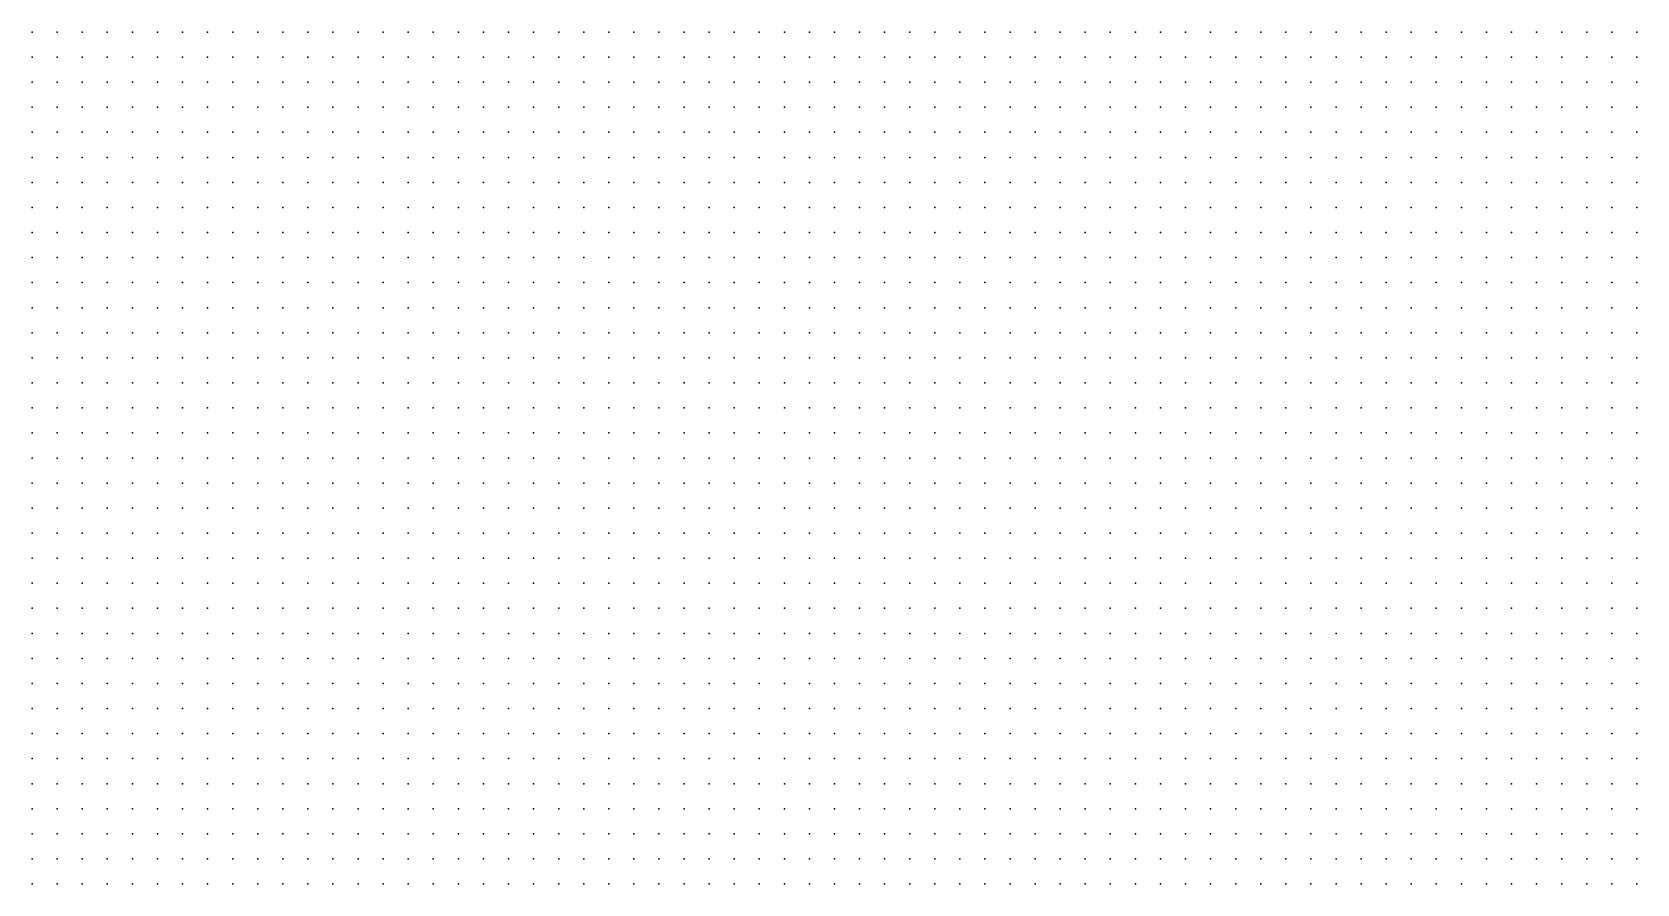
# Model space of a CAD drawing. Header units: metres. Extents: x 287878 to 288137, y 62805 to 63074.
# Drawn here: x 287878 to 287942, y 62805 to 62839 of the extents above; entities that cross this region are included whole.
import ezdxf

# ---------------------------------------------------------------- set-up
doc = ezdxf.new("R2010")
doc.units = ezdxf.units.M
doc.layers.add('SURVEY_INTERP', color=8, linetype='Continuous')

msp = doc.modelspace()

# ---------------------------------------------------------------- linework, layer by layer
at = {"layer": 'SURVEY_INTERP'}
for p in [(287878, 62839, 118.42), (287879, 62839, 118.411), (287880, 62839, 118.403), (287881, 62839, 118.394), (287882, 62839, 118.386), (287883, 62839, 118.377), (287884, 62839, 118.368), (287885, 62839, 118.359), (287886, 62839, 118.35), (287887, 62839, 118.34), (287888, 62839, 118.331), (287889, 62839, 118.321), (287890, 62839, 118.312), (287891, 62839, 118.302), (287892, 62839, 118.292), (287893, 62839, 118.282), (287894, 62839, 118.272), (287895, 62839, 118.261), (287896, 62839, 118.251), (287897, 62839, 118.24), (287898, 62839, 118.23), (287899, 62839, 118.219), (287900, 62839, 118.208), (287901, 62839, 118.197), (287902, 62839, 118.186), (287903, 62839, 118.174), (287904, 62839, 118.163), (287905, 62839, 118.151), (287906, 62839, 118.14), (287907, 62839, 118.128), (287908, 62839, 118.116), (287909, 62839, 118.104), (287910, 62839, 118.091), (287911, 62839, 118.079), (287912, 62839, 118.066), (287913, 62839, 118.054), (287914, 62839, 118.041), (287915, 62839, 118.028), (287916, 62839, 118.015), (287917, 62839, 118.002), (287918, 62839, 117.988), (287919, 62839, 117.975), (287920, 62839, 117.961), (287921, 62839, 117.948), (287922, 62839, 117.934), (287923, 62839, 117.92), (287924, 62839, 117.906), (287925, 62839, 117.891), (287926, 62839, 117.877), (287927, 62839, 117.862), (287928, 62839, 117.848), (287929, 62839, 117.833), (287930, 62839, 117.818), (287931, 62839, 117.803), (287932, 62839, 117.787), (287933, 62839, 117.772), (287934, 62839, 117.757), (287935, 62839, 117.741), (287936, 62839, 117.725), (287937, 62839, 117.709), (287938, 62839, 117.693), (287939, 62839, 117.677), (287940, 62839, 117.661), (287941, 62839, 117.644), (287942, 62839, 117.627), (287878, 62838, 118.406), (287879, 62838, 118.398), (287880, 62838, 118.389), (287881, 62838, 118.38), (287882, 62838, 118.372), (287883, 62838, 118.363), (287884, 62838, 118.354), (287885, 62838, 118.345), (287886, 62838, 118.336), (287887, 62838, 118.326), (287888, 62838, 118.317), (287889, 62838, 118.307), (287890, 62838, 118.298), (287891, 62838, 118.288), (287892, 62838, 118.278), (287893, 62838, 118.268), (287894, 62838, 118.257), (287895, 62838, 118.247), (287896, 62838, 118.237), (287897, 62838, 118.226), (287898, 62838, 118.215), (287899, 62838, 118.205), (287900, 62838, 118.194), (287901, 62838, 118.182), (287902, 62838, 118.171), (287903, 62838, 118.16), (287904, 62838, 118.148), (287905, 62838, 118.137), (287906, 62838, 118.125), (287907, 62838, 118.113), (287908, 62838, 118.101), (287909, 62838, 118.089), (287910, 62838, 118.077), (287911, 62838, 118.064), (287912, 62838, 118.052), (287913, 62838, 118.039), (287914, 62838, 118.026), (287915, 62838, 118.013), (287916, 62838, 118), (287917, 62838, 117.987), (287918, 62838, 117.974), (287919, 62838, 117.96), (287920, 62838, 117.947), (287921, 62838, 117.933), (287922, 62838, 117.919), (287923, 62838, 117.905), (287924, 62838, 117.891), (287925, 62838, 117.876), (287926, 62838, 117.862), (287927, 62838, 117.847), (287928, 62838, 117.833), (287929, 62838, 117.818), (287930, 62838, 117.803), (287931, 62838, 117.788), (287932, 62838, 117.772), (287933, 62838, 117.757), (287934, 62838, 117.741), (287935, 62838, 117.726), (287936, 62838, 117.71), (287937, 62838, 117.694), (287938, 62838, 117.678), (287939, 62838, 117.662), (287940, 62838, 117.645), (287941, 62838, 117.629), (287942, 62838, 117.612), (287878, 62837, 118.392), (287879, 62837, 118.384), (287880, 62837, 118.376), (287881, 62837, 118.367), (287882, 62837, 118.358), (287883, 62837, 118.349), (287884, 62837, 118.34), (287885, 62837, 118.331), (287886, 62837, 118.322), (287887, 62837, 118.312), (287888, 62837, 118.303), (287889, 62837, 118.293), (287890, 62837, 118.284), (287891, 62837, 118.274), (287892, 62837, 118.264), (287893, 62837, 118.254), (287894, 62837, 118.243), (287895, 62837, 118.233), (287896, 62837, 118.223), (287897, 62837, 118.212), (287898, 62837, 118.201), (287899, 62837, 118.19), (287900, 62837, 118.179), (287901, 62837, 118.168), (287902, 62837, 118.157), (287903, 62837, 118.146), (287904, 62837, 118.134), (287905, 62837, 118.122), (287906, 62837, 118.111), (287907, 62837, 118.099), (287908, 62837, 118.087), (287909, 62837, 118.075), (287910, 62837, 118.062), (287911, 62837, 118.05), (287912, 62837, 118.037), (287913, 62837, 118.025), (287914, 62837, 118.012), (287915, 62837, 117.999), (287916, 62837, 117.986), (287917, 62837, 117.972), (287918, 62837, 117.959), (287919, 62837, 117.945), (287920, 62837, 117.932), (287921, 62837, 117.918), (287922, 62837, 117.904), (287923, 62837, 117.89), (287924, 62837, 117.876), (287925, 62837, 117.862), (287926, 62837, 117.847), (287927, 62837, 117.832), (287928, 62837, 117.818), (287929, 62837, 117.803), (287930, 62837, 117.788), (287931, 62837, 117.773), (287932, 62837, 117.757), (287933, 62837, 117.742), (287934, 62837, 117.726), (287935, 62837, 117.711), (287936, 62837, 117.695), (287937, 62837, 117.679), (287938, 62837, 117.663), (287939, 62837, 117.646), (287940, 62837, 117.63), (287941, 62837, 117.613), (287942, 62837, 117.597), (287878, 62836, 118.379), (287879, 62836, 118.371), (287880, 62836, 118.362), (287881, 62836, 118.353), (287882, 62836, 118.345), (287883, 62836, 118.336), (287884, 62836, 118.327), (287885, 62836, 118.317), (287886, 62836, 118.308), (287887, 62836, 118.299), (287888, 62836, 118.289), (287889, 62836, 118.28), (287890, 62836, 118.27), (287891, 62836, 118.26), (287892, 62836, 118.25), (287893, 62836, 118.24), (287894, 62836, 118.23), (287895, 62836, 118.219), (287896, 62836, 118.209), (287897, 62836, 118.198), (287898, 62836, 118.187), (287899, 62836, 118.176), (287900, 62836, 118.165), (287901, 62836, 118.154), (287902, 62836, 118.143), (287903, 62836, 118.131), (287904, 62836, 118.12), (287905, 62836, 118.108), (287906, 62836, 118.096), (287907, 62836, 118.085), (287908, 62836, 118.072), (287909, 62836, 118.06), (287910, 62836, 118.048), (287911, 62836, 118.035), (287912, 62836, 118.023), (287913, 62836, 118.01), (287914, 62836, 117.997), (287915, 62836, 117.984), (287916, 62836, 117.971), (287917, 62836, 117.958), (287918, 62836, 117.945), (287919, 62836, 117.931), (287920, 62836, 117.917), (287921, 62836, 117.904), (287922, 62836, 117.89), (287923, 62836, 117.875), (287924, 62836, 117.861), (287925, 62836, 117.847), (287926, 62836, 117.832), (287927, 62836, 117.818), (287928, 62836, 117.803), (287929, 62836, 117.788), (287930, 62836, 117.773), (287931, 62836, 117.758), (287932, 62836, 117.743), (287933, 62836, 117.727), (287934, 62836, 117.712), (287935, 62836, 117.696), (287936, 62836, 117.68), (287937, 62836, 117.664), (287938, 62836, 117.648), (287939, 62836, 117.631), (287940, 62836, 117.615), (287941, 62836, 117.598), (287942, 62836, 117.582), (287878, 62835, 118.366), (287879, 62835, 118.357), (287880, 62835, 118.349), (287881, 62835, 118.34), (287882, 62835, 118.331), (287883, 62835, 118.322), (287884, 62835, 118.313), (287885, 62835, 118.304), (287886, 62835, 118.295), (287887, 62835, 118.285), (287888, 62835, 118.276), (287889, 62835, 118.266), (287890, 62835, 118.256), (287891, 62835, 118.246), (287892, 62835, 118.236), (287893, 62835, 118.226), (287894, 62835, 118.216), (287895, 62835, 118.205), (287896, 62835, 118.195), (287897, 62835, 118.184), (287898, 62835, 118.173), (287899, 62835, 118.162), (287900, 62835, 118.151), (287901, 62835, 118.14), (287902, 62835, 118.129), (287903, 62835, 118.117), (287904, 62835, 118.106), (287905, 62835, 118.094), (287906, 62835, 118.082), (287907, 62835, 118.07), (287908, 62835, 118.058), (287909, 62835, 118.046), (287910, 62835, 118.034), (287911, 62835, 118.021), (287912, 62835, 118.009), (287913, 62835, 117.996), (287914, 62835, 117.983), (287915, 62835, 117.97), (287916, 62835, 117.957), (287917, 62835, 117.944), (287918, 62835, 117.93), (287919, 62835, 117.917), (287920, 62835, 117.903), (287921, 62835, 117.889), (287922, 62835, 117.875), (287923, 62835, 117.861), (287924, 62835, 117.847), (287925, 62835, 117.832), (287926, 62835, 117.818), (287927, 62835, 117.803), (287928, 62835, 117.789), (287929, 62835, 117.774), (287930, 62835, 117.759), (287931, 62835, 117.743), (287932, 62835, 117.728), (287933, 62835, 117.713), (287934, 62835, 117.697), (287935, 62835, 117.681), (287936, 62835, 117.665), (287937, 62835, 117.649), (287938, 62835, 117.633), (287939, 62835, 117.617), (287940, 62835, 117.6), (287941, 62835, 117.584), (287942, 62835, 117.567), (287878, 62834, 118.353), (287879, 62834, 118.344), (287880, 62834, 118.336), (287881, 62834, 118.327), (287882, 62834, 118.318), (287883, 62834, 118.309), (287884, 62834, 118.3), (287885, 62834, 118.291), (287886, 62834, 118.281), (287887, 62834, 118.272), (287888, 62834, 118.262), (287889, 62834, 118.253), (287890, 62834, 118.243), (287891, 62834, 118.233), (287892, 62834, 118.223), (287893, 62834, 118.212), (287894, 62834, 118.202), (287895, 62834, 118.192), (287896, 62834, 118.181), (287897, 62834, 118.17), (287898, 62834, 118.16), (287899, 62834, 118.149), (287900, 62834, 118.138), (287901, 62834, 118.126), (287902, 62834, 118.115), (287903, 62834, 118.104), (287904, 62834, 118.092), (287905, 62834, 118.08), (287906, 62834, 118.069), (287907, 62834, 118.057), (287908, 62834, 118.044), (287909, 62834, 118.032), (287910, 62834, 118.02), (287911, 62834, 118.007), (287912, 62834, 117.995), (287913, 62834, 117.982), (287914, 62834, 117.969), (287915, 62834, 117.956), (287916, 62834, 117.943), (287917, 62834, 117.93), (287918, 62834, 117.916), (287919, 62834, 117.903), (287920, 62834, 117.889), (287921, 62834, 117.875), (287922, 62834, 117.861), (287923, 62834, 117.847), (287924, 62834, 117.833), (287925, 62834, 117.818), (287926, 62834, 117.804), (287927, 62834, 117.789), (287928, 62834, 117.774), (287929, 62834, 117.759), (287930, 62834, 117.744), (287931, 62834, 117.729), (287932, 62834, 117.714), (287933, 62834, 117.698), (287934, 62834, 117.683), (287935, 62834, 117.667), (287936, 62834, 117.651), (287937, 62834, 117.635), (287938, 62834, 117.619), (287939, 62834, 117.602), (287940, 62834, 117.586), (287941, 62834, 117.569), (287942, 62834, 117.552), (287878, 62833, 118.34), (287879, 62833, 118.331), (287880, 62833, 118.323), (287881, 62833, 118.314), (287882, 62833, 118.305), (287883, 62833, 118.296), (287884, 62833, 118.287), (287885, 62833, 118.277), (287886, 62833, 118.268), (287887, 62833, 118.259), (287888, 62833, 118.249), (287889, 62833, 118.239), (287890, 62833, 118.229), (287891, 62833, 118.219), (287892, 62833, 118.209), (287893, 62833, 118.199), (287894, 62833, 118.189), (287895, 62833, 118.178), (287896, 62833, 118.168), (287897, 62833, 118.157), (287898, 62833, 118.146), (287899, 62833, 118.135), (287900, 62833, 118.124), (287901, 62833, 118.113), (287902, 62833, 118.101), (287903, 62833, 118.09), (287904, 62833, 118.078), (287905, 62833, 118.067), (287906, 62833, 118.055), (287907, 62833, 118.043), (287908, 62833, 118.031), (287909, 62833, 118.018), (287910, 62833, 118.006), (287911, 62833, 117.994), (287912, 62833, 117.981), (287913, 62833, 117.968), (287914, 62833, 117.955), (287915, 62833, 117.942), (287916, 62833, 117.929), (287917, 62833, 117.916), (287918, 62833, 117.902), (287919, 62833, 117.889), (287920, 62833, 117.875), (287921, 62833, 117.861), (287922, 62833, 117.847), (287923, 62833, 117.833), (287924, 62833, 117.819), (287925, 62833, 117.804), (287926, 62833, 117.79), (287927, 62833, 117.775), (287928, 62833, 117.76), (287929, 62833, 117.745), (287930, 62833, 117.73), (287931, 62833, 117.715), (287932, 62833, 117.699), (287933, 62833, 117.684), (287934, 62833, 117.668), (287935, 62833, 117.653), (287936, 62833, 117.637), (287937, 62833, 117.621), (287938, 62833, 117.604), (287939, 62833, 117.588), (287940, 62833, 117.571), (287941, 62833, 117.555), (287942, 62833, 117.538), (287878, 62832, 118.327), (287879, 62832, 118.318), (287880, 62832, 118.31), (287881, 62832, 118.301), (287882, 62832, 118.292), (287883, 62832, 118.283), (287884, 62832, 118.274), (287885, 62832, 118.264), (287886, 62832, 118.255), (287887, 62832, 118.245), (287888, 62832, 118.236), (287889, 62832, 118.226), (287890, 62832, 118.216), (287891, 62832, 118.206), (287892, 62832, 118.196), (287893, 62832, 118.186), (287894, 62832, 118.175), (287895, 62832, 118.165), (287896, 62832, 118.154), (287897, 62832, 118.144), (287898, 62832, 118.133), (287899, 62832, 118.122), (287900, 62832, 118.111), (287901, 62832, 118.099), (287902, 62832, 118.088), (287903, 62832, 118.077), (287904, 62832, 118.065), (287905, 62832, 118.053), (287906, 62832, 118.041), (287907, 62832, 118.029), (287908, 62832, 118.017), (287909, 62832, 118.005), (287910, 62832, 117.992), (287911, 62832, 117.98), (287912, 62832, 117.967), (287913, 62832, 117.954), (287914, 62832, 117.942), (287915, 62832, 117.928), (287916, 62832, 117.915), (287917, 62832, 117.902), (287918, 62832, 117.888), (287919, 62832, 117.875), (287920, 62832, 117.861), (287921, 62832, 117.847), (287922, 62832, 117.833), (287923, 62832, 117.819), (287924, 62832, 117.805), (287925, 62832, 117.79), (287926, 62832, 117.776), (287927, 62832, 117.761), (287928, 62832, 117.746), (287929, 62832, 117.731), (287930, 62832, 117.716), (287931, 62832, 117.701), (287932, 62832, 117.686), (287933, 62832, 117.67), (287934, 62832, 117.654), (287935, 62832, 117.639), (287936, 62832, 117.623), (287937, 62832, 117.606), (287938, 62832, 117.59), (287939, 62832, 117.574), (287940, 62832, 117.557), (287941, 62832, 117.541), (287942, 62832, 117.524), (287878, 62831, 118.314), (287879, 62831, 118.306), (287880, 62831, 118.297), (287881, 62831, 118.288), (287882, 62831, 118.279), (287883, 62831, 118.27), (287884, 62831, 118.261), (287885, 62831, 118.251), (287886, 62831, 118.242), (287887, 62831, 118.232), (287888, 62831, 118.223), (287889, 62831, 118.213), (287890, 62831, 118.203), (287891, 62831, 118.193), (287892, 62831, 118.183), (287893, 62831, 118.173), (287894, 62831, 118.162), (287895, 62831, 118.152), (287896, 62831, 118.141), (287897, 62831, 118.13), (287898, 62831, 118.119), (287899, 62831, 118.108), (287900, 62831, 118.097), (287901, 62831, 118.086), (287902, 62831, 118.075), (287903, 62831, 118.063), (287904, 62831, 118.052), (287905, 62831, 118.04), (287906, 62831, 118.028), (287907, 62831, 118.016), (287908, 62831, 118.004), (287909, 62831, 117.991), (287910, 62831, 117.979), (287911, 62831, 117.966), (287912, 62831, 117.954), (287913, 62831, 117.941), (287914, 62831, 117.928), (287915, 62831, 117.915), (287916, 62831, 117.902), (287917, 62831, 117.888), (287918, 62831, 117.875), (287919, 62831, 117.861), (287920, 62831, 117.847), (287921, 62831, 117.834), (287922, 62831, 117.82), (287923, 62831, 117.805), (287924, 62831, 117.791), (287925, 62831, 117.777), (287926, 62831, 117.762), (287927, 62831, 117.747), (287928, 62831, 117.733), (287929, 62831, 117.718), (287930, 62831, 117.702), (287931, 62831, 117.687), (287932, 62831, 117.672), (287933, 62831, 117.656), (287934, 62831, 117.641), (287935, 62831, 117.625), (287936, 62831, 117.609), (287937, 62831, 117.593), (287938, 62831, 117.576), (287939, 62831, 117.56), (287940, 62831, 117.543), (287941, 62831, 117.527), (287942, 62831, 117.51), (287878, 62830, 118.302), (287879, 62830, 118.293), (287880, 62830, 118.284), (287881, 62830, 118.275), (287882, 62830, 118.266), (287883, 62830, 118.257), (287884, 62830, 118.248), (287885, 62830, 118.239), (287886, 62830, 118.229), (287887, 62830, 118.22), (287888, 62830, 118.21), (287889, 62830, 118.2), (287890, 62830, 118.19), (287891, 62830, 118.18), (287892, 62830, 118.17), (287893, 62830, 118.16), (287894, 62830, 118.149), (287895, 62830, 118.139), (287896, 62830, 118.128), (287897, 62830, 118.117), (287898, 62830, 118.106), (287899, 62830, 118.095), (287900, 62830, 118.084), (287901, 62830, 118.073), (287902, 62830, 118.062), (287903, 62830, 118.05), (287904, 62830, 118.038), (287905, 62830, 118.027), (287906, 62830, 118.015), (287907, 62830, 118.003), (287908, 62830, 117.99), (287909, 62830, 117.978), (287910, 62830, 117.966), (287911, 62830, 117.953), (287912, 62830, 117.94), (287913, 62830, 117.928), (287914, 62830, 117.915), (287915, 62830, 117.902), (287916, 62830, 117.888), (287917, 62830, 117.875), (287918, 62830, 117.861), (287919, 62830, 117.848), (287920, 62830, 117.834), (287921, 62830, 117.82), (287922, 62830, 117.806), (287923, 62830, 117.792), (287924, 62830, 117.778), (287925, 62830, 117.763), (287926, 62830, 117.749), (287927, 62830, 117.734), (287928, 62830, 117.719), (287929, 62830, 117.704), (287930, 62830, 117.689), (287931, 62830, 117.674), (287932, 62830, 117.658), (287933, 62830, 117.643), (287934, 62830, 117.627), (287935, 62830, 117.611), (287936, 62830, 117.595), (287937, 62830, 117.579), (287938, 62830, 117.563), (287939, 62830, 117.546), (287940, 62830, 117.53), (287941, 62830, 117.513), (287942, 62830, 117.496), (287878, 62829, 118.289), (287879, 62829, 118.281), (287880, 62829, 118.272), (287881, 62829, 118.263), (287882, 62829, 118.254), (287883, 62829, 118.245), (287884, 62829, 118.235), (287885, 62829, 118.226), (287886, 62829, 118.217), (287887, 62829, 118.207), (287888, 62829, 118.197), (287889, 62829, 118.187), (287890, 62829, 118.177), (287891, 62829, 118.167), (287892, 62829, 118.157), (287893, 62829, 118.147), (287894, 62829, 118.136), (287895, 62829, 118.126), (287896, 62829, 118.115), (287897, 62829, 118.104), (287898, 62829, 118.093), (287899, 62829, 118.082), (287900, 62829, 118.071), (287901, 62829, 118.06), (287902, 62829, 118.049), (287903, 62829, 118.037), (287904, 62829, 118.025), (287905, 62829, 118.014), (287906, 62829, 118.002), (287907, 62829, 117.99), (287908, 62829, 117.977), (287909, 62829, 117.965), (287910, 62829, 117.953), (287911, 62829, 117.94), (287912, 62829, 117.927), (287913, 62829, 117.914), (287914, 62829, 117.901), (287915, 62829, 117.888), (287916, 62829, 117.875), (287917, 62829, 117.862), (287918, 62829, 117.848), (287919, 62829, 117.835), (287920, 62829, 117.821), (287921, 62829, 117.807), (287922, 62829, 117.793), (287923, 62829, 117.779), (287924, 62829, 117.764), (287925, 62829, 117.75), (287926, 62829, 117.735), (287927, 62829, 117.721), (287928, 62829, 117.706), (287929, 62829, 117.691), (287930, 62829, 117.676), (287931, 62829, 117.66), (287932, 62829, 117.645), (287933, 62829, 117.629), (287934, 62829, 117.613), (287935, 62829, 117.598), (287936, 62829, 117.582), (287937, 62829, 117.565), (287938, 62829, 117.549), (287939, 62829, 117.533), (287940, 62829, 117.516), (287941, 62829, 117.499), (287942, 62829, 117.483), (287878, 62828, 118.277), (287879, 62828, 118.268), (287880, 62828, 118.259), (287881, 62828, 118.25), (287882, 62828, 118.241), (287883, 62828, 118.232), (287884, 62828, 118.223), (287885, 62828, 118.214), (287886, 62828, 118.204), (287887, 62828, 118.194), (287888, 62828, 118.185), (287889, 62828, 118.175), (287890, 62828, 118.165), (287891, 62828, 118.155), (287892, 62828, 118.145), (287893, 62828, 118.134), (287894, 62828, 118.124), (287895, 62828, 118.113), (287896, 62828, 118.102), (287897, 62828, 118.092), (287898, 62828, 118.081), (287899, 62828, 118.07), (287900, 62828, 118.058), (287901, 62828, 118.047), (287902, 62828, 118.036), (287903, 62828, 118.024), (287904, 62828, 118.012), (287905, 62828, 118.001), (287906, 62828, 117.989), (287907, 62828, 117.977), (287908, 62828, 117.964), (287909, 62828, 117.952), (287910, 62828, 117.94), (287911, 62828, 117.927), (287912, 62828, 117.914), (287913, 62828, 117.901), (287914, 62828, 117.888), (287915, 62828, 117.875), (287916, 62828, 117.862), (287917, 62828, 117.849), (287918, 62828, 117.835), (287919, 62828, 117.822), (287920, 62828, 117.808), (287921, 62828, 117.794), (287922, 62828, 117.78), (287923, 62828, 117.766), (287924, 62828, 117.751), (287925, 62828, 117.737), (287926, 62828, 117.722), (287927, 62828, 117.707), (287928, 62828, 117.693), (287929, 62828, 117.678), (287930, 62828, 117.662), (287931, 62828, 117.647), (287932, 62828, 117.632), (287933, 62828, 117.616), (287934, 62828, 117.6), (287935, 62828, 117.584), (287936, 62828, 117.568), (287937, 62828, 117.552), (287938, 62828, 117.536), (287939, 62828, 117.519), (287940, 62828, 117.503), (287941, 62828, 117.486), (287942, 62828, 117.469), (287878, 62827, 118.265), (287879, 62827, 118.256), (287880, 62827, 118.247), (287881, 62827, 118.238), (287882, 62827, 118.229), (287883, 62827, 118.22), (287884, 62827, 118.211), (287885, 62827, 118.201), (287886, 62827, 118.192), (287887, 62827, 118.182), (287888, 62827, 118.172), (287889, 62827, 118.162), (287890, 62827, 118.152), (287891, 62827, 118.142), (287892, 62827, 118.132), (287893, 62827, 118.122), (287894, 62827, 118.111), (287895, 62827, 118.101), (287896, 62827, 118.09), (287897, 62827, 118.079), (287898, 62827, 118.068), (287899, 62827, 118.057), (287900, 62827, 118.046), (287901, 62827, 118.034), (287902, 62827, 118.023), (287903, 62827, 118.011), (287904, 62827, 118), (287905, 62827, 117.988), (287906, 62827, 117.976), (287907, 62827, 117.964), (287908, 62827, 117.952), (287909, 62827, 117.939), (287910, 62827, 117.927), (287911, 62827, 117.914), (287912, 62827, 117.901), (287913, 62827, 117.889), (287914, 62827, 117.876), (287915, 62827, 117.862), (287916, 62827, 117.849), (287917, 62827, 117.836), (287918, 62827, 117.822), (287919, 62827, 117.809), (287920, 62827, 117.795), (287921, 62827, 117.781), (287922, 62827, 117.767), (287923, 62827, 117.753), (287924, 62827, 117.738), (287925, 62827, 117.724), (287926, 62827, 117.709), (287927, 62827, 117.694), (287928, 62827, 117.68), (287929, 62827, 117.665), (287930, 62827, 117.649), (287931, 62827, 117.634), (287932, 62827, 117.619), (287933, 62827, 117.603), (287934, 62827, 117.587), (287935, 62827, 117.571), (287936, 62827, 117.555), (287937, 62827, 117.539), (287938, 62827, 117.523), (287939, 62827, 117.506), (287940, 62827, 117.49), (287941, 62827, 117.473), (287942, 62827, 117.456), (287878, 62826, 118.253), (287879, 62826, 118.244), (287880, 62826, 118.235), (287881, 62826, 118.226), (287882, 62826, 118.217), (287883, 62826, 118.208), (287884, 62826, 118.198), (287885, 62826, 118.189), (287886, 62826, 118.179), (287887, 62826, 118.17), (287888, 62826, 118.16), (287889, 62826, 118.15), (287890, 62826, 118.14), (287891, 62826, 118.13), (287892, 62826, 118.12), (287893, 62826, 118.109), (287894, 62826, 118.099), (287895, 62826, 118.088), (287896, 62826, 118.077), (287897, 62826, 118.067), (287898, 62826, 118.056), (287899, 62826, 118.045), (287900, 62826, 118.033), (287901, 62826, 118.022), (287902, 62826, 118.01), (287903, 62826, 117.999), (287904, 62826, 117.987), (287905, 62826, 117.975), (287906, 62826, 117.963), (287907, 62826, 117.951), (287908, 62826, 117.939), (287909, 62826, 117.927), (287910, 62826, 117.914), (287911, 62826, 117.902), (287912, 62826, 117.889), (287913, 62826, 117.876), (287914, 62826, 117.863), (287915, 62826, 117.85), (287916, 62826, 117.837), (287917, 62826, 117.823), (287918, 62826, 117.81), (287919, 62826, 117.796), (287920, 62826, 117.782), (287921, 62826, 117.768), (287922, 62826, 117.754), (287923, 62826, 117.74), (287924, 62826, 117.726), (287925, 62826, 117.711), (287926, 62826, 117.696), (287927, 62826, 117.682), (287928, 62826, 117.667), (287929, 62826, 117.652), (287930, 62826, 117.637), (287931, 62826, 117.621), (287932, 62826, 117.606), (287933, 62826, 117.59), (287934, 62826, 117.574), (287935, 62826, 117.559), (287936, 62826, 117.543), (287937, 62826, 117.526), (287938, 62826, 117.51), (287939, 62826, 117.494), (287940, 62826, 117.477), (287941, 62826, 117.46), (287942, 62826, 117.443), (287878, 62825, 118.241), (287879, 62825, 118.232), (287880, 62825, 118.223), (287881, 62825, 118.214), (287882, 62825, 118.205), (287883, 62825, 118.196), (287884, 62825, 118.186), (287885, 62825, 118.177), (287886, 62825, 118.167), (287887, 62825, 118.158), (287888, 62825, 118.148), (287889, 62825, 118.138), (287890, 62825, 118.128), (287891, 62825, 118.118), (287892, 62825, 118.107), (287893, 62825, 118.097), (287894, 62825, 118.087), (287895, 62825, 118.076), (287896, 62825, 118.065), (287897, 62825, 118.054), (287898, 62825, 118.043), (287899, 62825, 118.032), (287900, 62825, 118.021), (287901, 62825, 118.01), (287902, 62825, 117.998), (287903, 62825, 117.986), (287904, 62825, 117.975), (287905, 62825, 117.963), (287906, 62825, 117.951), (287907, 62825, 117.939), (287908, 62825, 117.927), (287909, 62825, 117.914), (287910, 62825, 117.902), (287911, 62825, 117.889), (287912, 62825, 117.876), (287913, 62825, 117.863), (287914, 62825, 117.85), (287915, 62825, 117.837), (287916, 62825, 117.824), (287917, 62825, 117.811), (287918, 62825, 117.797), (287919, 62825, 117.783), (287920, 62825, 117.77), (287921, 62825, 117.756), (287922, 62825, 117.742), (287923, 62825, 117.727), (287924, 62825, 117.713), (287925, 62825, 117.698), (287926, 62825, 117.684), (287927, 62825, 117.669), (287928, 62825, 117.654), (287929, 62825, 117.639), (287930, 62825, 117.624), (287931, 62825, 117.609), (287932, 62825, 117.593), (287933, 62825, 117.578), (287934, 62825, 117.562), (287935, 62825, 117.546), (287936, 62825, 117.53), (287937, 62825, 117.514), (287938, 62825, 117.497), (287939, 62825, 117.481), (287940, 62825, 117.464), (287941, 62825, 117.447), (287942, 62825, 117.431), (287878, 62824, 118.229), (287879, 62824, 118.22), (287880, 62824, 118.211), (287881, 62824, 118.202), (287882, 62824, 118.193), (287883, 62824, 118.184), (287884, 62824, 118.174), (287885, 62824, 118.165), (287886, 62824, 118.155), (287887, 62824, 118.146), (287888, 62824, 118.136), (287889, 62824, 118.126), (287890, 62824, 118.116), (287891, 62824, 118.106), (287892, 62824, 118.095), (287893, 62824, 118.085), (287894, 62824, 118.074), (287895, 62824, 118.064), (287896, 62824, 118.053), (287897, 62824, 118.042), (287898, 62824, 118.031), (287899, 62824, 118.02), (287900, 62824, 118.009), (287901, 62824, 117.997), (287902, 62824, 117.986), (287903, 62824, 117.974), (287904, 62824, 117.963), (287905, 62824, 117.951), (287906, 62824, 117.939), (287907, 62824, 117.927), (287908, 62824, 117.914), (287909, 62824, 117.902), (287910, 62824, 117.889), (287911, 62824, 117.877), (287912, 62824, 117.864), (287913, 62824, 117.851), (287914, 62824, 117.838), (287915, 62824, 117.825), (287916, 62824, 117.812), (287917, 62824, 117.798), (287918, 62824, 117.785), (287919, 62824, 117.771), (287920, 62824, 117.757), (287921, 62824, 117.743), (287922, 62824, 117.729), (287923, 62824, 117.715), (287924, 62824, 117.701), (287925, 62824, 117.686), (287926, 62824, 117.671), (287927, 62824, 117.657), (287928, 62824, 117.642), (287929, 62824, 117.627), (287930, 62824, 117.612), (287931, 62824, 117.596), (287932, 62824, 117.581), (287933, 62824, 117.565), (287934, 62824, 117.549), (287935, 62824, 117.533), (287936, 62824, 117.517), (287937, 62824, 117.501), (287938, 62824, 117.485), (287939, 62824, 117.468), (287940, 62824, 117.452), (287941, 62824, 117.435), (287942, 62824, 117.418), (287878, 62823, 118.217), (287879, 62823, 118.209), (287880, 62823, 118.2), (287881, 62823, 118.191), (287882, 62823, 118.181), (287883, 62823, 118.172), (287884, 62823, 118.163), (287885, 62823, 118.153), (287886, 62823, 118.144), (287887, 62823, 118.134), (287888, 62823, 118.124), (287889, 62823, 118.114), (287890, 62823, 118.104), (287891, 62823, 118.094), (287892, 62823, 118.083), (287893, 62823, 118.073), (287894, 62823, 118.062), (287895, 62823, 118.052), (287896, 62823, 118.041), (287897, 62823, 118.03), (287898, 62823, 118.019), (287899, 62823, 118.008), (287900, 62823, 117.997), (287901, 62823, 117.985), (287902, 62823, 117.974), (287903, 62823, 117.962), (287904, 62823, 117.95), (287905, 62823, 117.939), (287906, 62823, 117.927), (287907, 62823, 117.914), (287908, 62823, 117.902), (287909, 62823, 117.89), (287910, 62823, 117.877), (287911, 62823, 117.865), (287912, 62823, 117.852), (287913, 62823, 117.839), (287914, 62823, 117.826), (287915, 62823, 117.813), (287916, 62823, 117.799), (287917, 62823, 117.786), (287918, 62823, 117.773), (287919, 62823, 117.759), (287920, 62823, 117.745), (287921, 62823, 117.731), (287922, 62823, 117.717), (287923, 62823, 117.703), (287924, 62823, 117.688), (287925, 62823, 117.674), (287926, 62823, 117.659), (287927, 62823, 117.644), (287928, 62823, 117.63), (287929, 62823, 117.615), (287930, 62823, 117.599), (287931, 62823, 117.584), (287932, 62823, 117.569), (287933, 62823, 117.553), (287934, 62823, 117.537), (287935, 62823, 117.521), (287936, 62823, 117.505), (287937, 62823, 117.489), (287938, 62823, 117.473), (287939, 62823, 117.456), (287940, 62823, 117.44), (287941, 62823, 117.423), (287942, 62823, 117.406), (287878, 62822, 118.206), (287879, 62822, 118.197), (287880, 62822, 118.188), (287881, 62822, 118.179), (287882, 62822, 118.17), (287883, 62822, 118.16), (287884, 62822, 118.151), (287885, 62822, 118.141), (287886, 62822, 118.132), (287887, 62822, 118.122), (287888, 62822, 118.112), (287889, 62822, 118.102), (287890, 62822, 118.092), (287891, 62822, 118.082), (287892, 62822, 118.072), (287893, 62822, 118.061), (287894, 62822, 118.051), (287895, 62822, 118.04), (287896, 62822, 118.029), (287897, 62822, 118.018), (287898, 62822, 118.007), (287899, 62822, 117.996), (287900, 62822, 117.985), (287901, 62822, 117.973), (287902, 62822, 117.962), (287903, 62822, 117.95), (287904, 62822, 117.938), (287905, 62822, 117.927), (287906, 62822, 117.915), (287907, 62822, 117.902), (287908, 62822, 117.89), (287909, 62822, 117.878), (287910, 62822, 117.865), (287911, 62822, 117.853), (287912, 62822, 117.84), (287913, 62822, 117.827), (287914, 62822, 117.814), (287915, 62822, 117.801), (287916, 62822, 117.787), (287917, 62822, 117.774), (287918, 62822, 117.76), (287919, 62822, 117.747), (287920, 62822, 117.733), (287921, 62822, 117.719), (287922, 62822, 117.705), (287923, 62822, 117.691), (287924, 62822, 117.676), (287925, 62822, 117.662), (287926, 62822, 117.647), (287927, 62822, 117.632), (287928, 62822, 117.618), (287929, 62822, 117.602), (287930, 62822, 117.587), (287931, 62822, 117.572), (287932, 62822, 117.556), (287933, 62822, 117.541), (287934, 62822, 117.525), (287935, 62822, 117.509), (287936, 62822, 117.493), (287937, 62822, 117.477), (287938, 62822, 117.461), (287939, 62822, 117.444), (287940, 62822, 117.427), (287941, 62822, 117.411), (287942, 62822, 117.394), (287878, 62821, 118.194), (287879, 62821, 118.186), (287880, 62821, 118.177), (287881, 62821, 118.167), (287882, 62821, 118.158), (287883, 62821, 118.149), (287884, 62821, 118.139), (287885, 62821, 118.13), (287886, 62821, 118.12), (287887, 62821, 118.11), (287888, 62821, 118.101), (287889, 62821, 118.091), (287890, 62821, 118.08), (287891, 62821, 118.07), (287892, 62821, 118.06), (287893, 62821, 118.049), (287894, 62821, 118.039), (287895, 62821, 118.028), (287896, 62821, 118.017), (287897, 62821, 118.006), (287898, 62821, 117.995), (287899, 62821, 117.984), (287900, 62821, 117.973), (287901, 62821, 117.962), (287902, 62821, 117.95), (287903, 62821, 117.938), (287904, 62821, 117.927), (287905, 62821, 117.915), (287906, 62821, 117.903), (287907, 62821, 117.891), (287908, 62821, 117.878), (287909, 62821, 117.866), (287910, 62821, 117.853), (287911, 62821, 117.841), (287912, 62821, 117.828), (287913, 62821, 117.815), (287914, 62821, 117.802), (287915, 62821, 117.789), (287916, 62821, 117.776), (287917, 62821, 117.762), (287918, 62821, 117.749), (287919, 62821, 117.735), (287920, 62821, 117.721), (287921, 62821, 117.707), (287922, 62821, 117.693), (287923, 62821, 117.679), (287924, 62821, 117.664), (287925, 62821, 117.65), (287926, 62821, 117.635), (287927, 62821, 117.621), (287928, 62821, 117.606), (287929, 62821, 117.591), (287930, 62821, 117.575), (287931, 62821, 117.56), (287932, 62821, 117.545), (287933, 62821, 117.529), (287934, 62821, 117.513), (287935, 62821, 117.497), (287936, 62821, 117.481), (287937, 62821, 117.465), (287938, 62821, 117.449), (287939, 62821, 117.432), (287940, 62821, 117.416), (287941, 62821, 117.399), (287942, 62821, 117.382), (287878, 62820, 118.183), (287879, 62820, 118.174), (287880, 62820, 118.165), (287881, 62820, 118.156), (287882, 62820, 118.147), (287883, 62820, 118.137), (287884, 62820, 118.128), (287885, 62820, 118.118), (287886, 62820, 118.109), (287887, 62820, 118.099), (287888, 62820, 118.089), (287889, 62820, 118.079), (287890, 62820, 118.069), (287891, 62820, 118.059), (287892, 62820, 118.048), (287893, 62820, 118.038), (287894, 62820, 118.027), (287895, 62820, 118.017), (287896, 62820, 118.006), (287897, 62820, 117.995), (287898, 62820, 117.984), (287899, 62820, 117.973), (287900, 62820, 117.961), (287901, 62820, 117.95), (287902, 62820, 117.938), (287903, 62820, 117.927), (287904, 62820, 117.915), (287905, 62820, 117.903), (287906, 62820, 117.891), (287907, 62820, 117.879), (287908, 62820, 117.867), (287909, 62820, 117.854), (287910, 62820, 117.842), (287911, 62820, 117.829), (287912, 62820, 117.816), (287913, 62820, 117.803), (287914, 62820, 117.79), (287915, 62820, 117.777), (287916, 62820, 117.764), (287917, 62820, 117.75), (287918, 62820, 117.737), (287919, 62820, 117.723), (287920, 62820, 117.709), (287921, 62820, 117.695), (287922, 62820, 117.681), (287923, 62820, 117.667), (287924, 62820, 117.653), (287925, 62820, 117.638), (287926, 62820, 117.624), (287927, 62820, 117.609), (287928, 62820, 117.594), (287929, 62820, 117.579), (287930, 62820, 117.564), (287931, 62820, 117.548), (287932, 62820, 117.533), (287933, 62820, 117.517), (287934, 62820, 117.502), (287935, 62820, 117.486), (287936, 62820, 117.47), (287937, 62820, 117.453), (287938, 62820, 117.437), (287939, 62820, 117.421), (287940, 62820, 117.404), (287941, 62820, 117.387), (287942, 62820, 117.37), (287878, 62819, 118.172), (287879, 62819, 118.163), (287880, 62819, 118.154), (287881, 62819, 118.145), (287882, 62819, 118.136), (287883, 62819, 118.126), (287884, 62819, 118.117), (287885, 62819, 118.107), (287886, 62819, 118.097), (287887, 62819, 118.088), (287888, 62819, 118.078), (287889, 62819, 118.068), (287890, 62819, 118.058), (287891, 62819, 118.047), (287892, 62819, 118.037), (287893, 62819, 118.027), (287894, 62819, 118.016), (287895, 62819, 118.005), (287896, 62819, 117.994), (287897, 62819, 117.983), (287898, 62819, 117.972), (287899, 62819, 117.961), (287900, 62819, 117.95), (287901, 62819, 117.939), (287902, 62819, 117.927), (287903, 62819, 117.915), (287904, 62819, 117.904), (287905, 62819, 117.892), (287906, 62819, 117.88), (287907, 62819, 117.867), (287908, 62819, 117.855), (287909, 62819, 117.843), (287910, 62819, 117.83), (287911, 62819, 117.818), (287912, 62819, 117.805), (287913, 62819, 117.792), (287914, 62819, 117.779), (287915, 62819, 117.766), (287916, 62819, 117.752), (287917, 62819, 117.739), (287918, 62819, 117.725), (287919, 62819, 117.712), (287920, 62819, 117.698), (287921, 62819, 117.684), (287922, 62819, 117.67), (287923, 62819, 117.656), (287924, 62819, 117.641), (287925, 62819, 117.627), (287926, 62819, 117.612), (287927, 62819, 117.597), (287928, 62819, 117.582), (287929, 62819, 117.567), (287930, 62819, 117.552), (287931, 62819, 117.537), (287932, 62819, 117.521), (287933, 62819, 117.506), (287934, 62819, 117.49), (287935, 62819, 117.474), (287936, 62819, 117.458), (287937, 62819, 117.442), (287938, 62819, 117.426), (287939, 62819, 117.409), (287940, 62819, 117.392), (287941, 62819, 117.376), (287942, 62819, 117.359), (287878, 62818, 118.161), (287879, 62818, 118.152), (287880, 62818, 118.143), (287881, 62818, 118.134), (287882, 62818, 118.124), (287883, 62818, 118.115), (287884, 62818, 118.106), (287885, 62818, 118.096), (287886, 62818, 118.086), (287887, 62818, 118.076), (287888, 62818, 118.067), (287889, 62818, 118.057), (287890, 62818, 118.046), (287891, 62818, 118.036), (287892, 62818, 118.026), (287893, 62818, 118.015), (287894, 62818, 118.005), (287895, 62818, 117.994), (287896, 62818, 117.983), (287897, 62818, 117.972), (287898, 62818, 117.961), (287899, 62818, 117.95), (287900, 62818, 117.939), (287901, 62818, 117.927), (287902, 62818, 117.916), (287903, 62818, 117.904), (287904, 62818, 117.892), (287905, 62818, 117.88), (287906, 62818, 117.868), (287907, 62818, 117.856), (287908, 62818, 117.844), (287909, 62818, 117.831), (287910, 62818, 117.819), (287911, 62818, 117.806), (287912, 62818, 117.793), (287913, 62818, 117.781), (287914, 62818, 117.768), (287915, 62818, 117.754), (287916, 62818, 117.741), (287917, 62818, 117.728), (287918, 62818, 117.714), (287919, 62818, 117.7), (287920, 62818, 117.687), (287921, 62818, 117.673), (287922, 62818, 117.659), (287923, 62818, 117.644), (287924, 62818, 117.63), (287925, 62818, 117.615), (287926, 62818, 117.601), (287927, 62818, 117.586), (287928, 62818, 117.571), (287929, 62818, 117.556), (287930, 62818, 117.541), (287931, 62818, 117.526), (287932, 62818, 117.51), (287933, 62818, 117.495), (287934, 62818, 117.479), (287935, 62818, 117.463), (287936, 62818, 117.447), (287937, 62818, 117.431), (287938, 62818, 117.414), (287939, 62818, 117.398), (287940, 62818, 117.381), (287941, 62818, 117.364), (287942, 62818, 117.348), (287878, 62817, 118.15), (287879, 62817, 118.141), (287880, 62817, 118.132), (287881, 62817, 118.123), (287882, 62817, 118.113), (287883, 62817, 118.104), (287884, 62817, 118.095), (287885, 62817, 118.085), (287886, 62817, 118.075), (287887, 62817, 118.065), (287888, 62817, 118.055), (287889, 62817, 118.045), (287890, 62817, 118.035), (287891, 62817, 118.025), (287892, 62817, 118.015), (287893, 62817, 118.004), (287894, 62817, 117.994), (287895, 62817, 117.983), (287896, 62817, 117.972), (287897, 62817, 117.961), (287898, 62817, 117.95), (287899, 62817, 117.939), (287900, 62817, 117.927), (287901, 62817, 117.916), (287902, 62817, 117.904), (287903, 62817, 117.893), (287904, 62817, 117.881), (287905, 62817, 117.869), (287906, 62817, 117.857), (287907, 62817, 117.845), (287908, 62817, 117.833), (287909, 62817, 117.82), (287910, 62817, 117.808), (287911, 62817, 117.795), (287912, 62817, 117.782), (287913, 62817, 117.769), (287914, 62817, 117.756), (287915, 62817, 117.743), (287916, 62817, 117.73), (287917, 62817, 117.716), (287918, 62817, 117.703), (287919, 62817, 117.689), (287920, 62817, 117.675), (287921, 62817, 117.661), (287922, 62817, 117.647), (287923, 62817, 117.633), (287924, 62817, 117.619), (287925, 62817, 117.604), (287926, 62817, 117.59), (287927, 62817, 117.575), (287928, 62817, 117.56), (287929, 62817, 117.545), (287930, 62817, 117.53), (287931, 62817, 117.515), (287932, 62817, 117.499), (287933, 62817, 117.483), (287934, 62817, 117.468), (287935, 62817, 117.452), (287936, 62817, 117.436), (287937, 62817, 117.42), (287938, 62817, 117.403), (287939, 62817, 117.387), (287940, 62817, 117.37), (287941, 62817, 117.353), (287942, 62817, 117.336), (287878, 62816, 118.139), (287879, 62816, 118.13), (287880, 62816, 118.121), (287881, 62816, 118.112), (287882, 62816, 118.103), (287883, 62816, 118.093), (287884, 62816, 118.084), (287885, 62816, 118.074), (287886, 62816, 118.064), (287887, 62816, 118.054), (287888, 62816, 118.045), (287889, 62816, 118.034), (287890, 62816, 118.024), (287891, 62816, 118.014), (287892, 62816, 118.004), (287893, 62816, 117.993), (287894, 62816, 117.983), (287895, 62816, 117.972), (287896, 62816, 117.961), (287897, 62816, 117.95), (287898, 62816, 117.939), (287899, 62816, 117.928), (287900, 62816, 117.916), (287901, 62816, 117.905), (287902, 62816, 117.893), (287903, 62816, 117.882), (287904, 62816, 117.87), (287905, 62816, 117.858), (287906, 62816, 117.846), (287907, 62816, 117.834), (287908, 62816, 117.822), (287909, 62816, 117.809), (287910, 62816, 117.797), (287911, 62816, 117.784), (287912, 62816, 117.771), (287913, 62816, 117.758), (287914, 62816, 117.745), (287915, 62816, 117.732), (287916, 62816, 117.719), (287917, 62816, 117.705), (287918, 62816, 117.692), (287919, 62816, 117.678), (287920, 62816, 117.664), (287921, 62816, 117.65), (287922, 62816, 117.636), (287923, 62816, 117.622), (287924, 62816, 117.608), (287925, 62816, 117.593), (287926, 62816, 117.579), (287927, 62816, 117.564), (287928, 62816, 117.549), (287929, 62816, 117.534), (287930, 62816, 117.519), (287931, 62816, 117.504), (287932, 62816, 117.488), (287933, 62816, 117.473), (287934, 62816, 117.457), (287935, 62816, 117.441), (287936, 62816, 117.425), (287937, 62816, 117.409), (287938, 62816, 117.392), (287939, 62816, 117.376), (287940, 62816, 117.359), (287941, 62816, 117.343), (287942, 62816, 117.326), (287878, 62815, 118.128), (287879, 62815, 118.119), (287880, 62815, 118.11), (287881, 62815, 118.101), (287882, 62815, 118.092), (287883, 62815, 118.082), (287884, 62815, 118.073), (287885, 62815, 118.063), (287886, 62815, 118.054), (287887, 62815, 118.044), (287888, 62815, 118.034), (287889, 62815, 118.024), (287890, 62815, 118.013), (287891, 62815, 118.003), (287892, 62815, 117.993), (287893, 62815, 117.982), (287894, 62815, 117.972), (287895, 62815, 117.961), (287896, 62815, 117.95), (287897, 62815, 117.939), (287898, 62815, 117.928), (287899, 62815, 117.917), (287900, 62815, 117.905), (287901, 62815, 117.894), (287902, 62815, 117.883), (287903, 62815, 117.871), (287904, 62815, 117.859), (287905, 62815, 117.847), (287906, 62815, 117.835), (287907, 62815, 117.823), (287908, 62815, 117.811), (287909, 62815, 117.798), (287910, 62815, 117.786), (287911, 62815, 117.773), (287912, 62815, 117.76), (287913, 62815, 117.747), (287914, 62815, 117.734), (287915, 62815, 117.721), (287916, 62815, 117.708), (287917, 62815, 117.695), (287918, 62815, 117.681), (287919, 62815, 117.667), (287920, 62815, 117.654), (287921, 62815, 117.64), (287922, 62815, 117.626), (287923, 62815, 117.611), (287924, 62815, 117.597), (287925, 62815, 117.583), (287926, 62815, 117.568), (287927, 62815, 117.553), (287928, 62815, 117.538), (287929, 62815, 117.523), (287930, 62815, 117.508), (287931, 62815, 117.493), (287932, 62815, 117.477), (287933, 62815, 117.462), (287934, 62815, 117.446), (287935, 62815, 117.43), (287936, 62815, 117.414), (287937, 62815, 117.398), (287938, 62815, 117.382), (287939, 62815, 117.365), (287940, 62815, 117.349), (287941, 62815, 117.332), (287942, 62815, 117.315), (287878, 62814, 118.118), (287879, 62814, 118.109), (287880, 62814, 118.1), (287881, 62814, 118.091), (287882, 62814, 118.081), (287883, 62814, 118.072), (287884, 62814, 118.062), (287885, 62814, 118.053), (287886, 62814, 118.043), (287887, 62814, 118.033), (287888, 62814, 118.023), (287889, 62814, 118.013), (287890, 62814, 118.003), (287891, 62814, 117.992), (287892, 62814, 117.982), (287893, 62814, 117.972), (287894, 62814, 117.961), (287895, 62814, 117.95), (287896, 62814, 117.939), (287897, 62814, 117.928), (287898, 62814, 117.917), (287899, 62814, 117.906), (287900, 62814, 117.895), (287901, 62814, 117.883), (287902, 62814, 117.872), (287903, 62814, 117.86), (287904, 62814, 117.848), (287905, 62814, 117.836), (287906, 62814, 117.824), (287907, 62814, 117.812), (287908, 62814, 117.8), (287909, 62814, 117.788), (287910, 62814, 117.775), (287911, 62814, 117.762), (287912, 62814, 117.75), (287913, 62814, 117.737), (287914, 62814, 117.724), (287915, 62814, 117.711), (287916, 62814, 117.697), (287917, 62814, 117.684), (287918, 62814, 117.67), (287919, 62814, 117.657), (287920, 62814, 117.643), (287921, 62814, 117.629), (287922, 62814, 117.615), (287923, 62814, 117.601), (287924, 62814, 117.586), (287925, 62814, 117.572), (287926, 62814, 117.557), (287927, 62814, 117.543), (287928, 62814, 117.528), (287929, 62814, 117.513), (287930, 62814, 117.498), (287931, 62814, 117.482), (287932, 62814, 117.467), (287933, 62814, 117.451), (287934, 62814, 117.436), (287935, 62814, 117.42), (287936, 62814, 117.404), (287937, 62814, 117.388), (287938, 62814, 117.371), (287939, 62814, 117.355), (287940, 62814, 117.338), (287941, 62814, 117.322), (287942, 62814, 117.305), (287878, 62813, 118.107), (287879, 62813, 118.098), (287880, 62813, 118.089), (287881, 62813, 118.08), (287882, 62813, 118.071), (287883, 62813, 118.061), (287884, 62813, 118.052), (287885, 62813, 118.042), (287886, 62813, 118.032), (287887, 62813, 118.022), (287888, 62813, 118.012), (287889, 62813, 118.002), (287890, 62813, 117.992), (287891, 62813, 117.982), (287892, 62813, 117.971), (287893, 62813, 117.961), (287894, 62813, 117.95), (287895, 62813, 117.94), (287896, 62813, 117.929), (287897, 62813, 117.918), (287898, 62813, 117.907), (287899, 62813, 117.895), (287900, 62813, 117.884), (287901, 62813, 117.873), (287902, 62813, 117.861), (287903, 62813, 117.849), (287904, 62813, 117.838), (287905, 62813, 117.826), (287906, 62813, 117.814), (287907, 62813, 117.802), (287908, 62813, 117.789), (287909, 62813, 117.777), (287910, 62813, 117.764), (287911, 62813, 117.752), (287912, 62813, 117.739), (287913, 62813, 117.726), (287914, 62813, 117.713), (287915, 62813, 117.7), (287916, 62813, 117.687), (287917, 62813, 117.673), (287918, 62813, 117.66), (287919, 62813, 117.646), (287920, 62813, 117.632), (287921, 62813, 117.618), (287922, 62813, 117.604), (287923, 62813, 117.59), (287924, 62813, 117.576), (287925, 62813, 117.561), (287926, 62813, 117.547), (287927, 62813, 117.532), (287928, 62813, 117.517), (287929, 62813, 117.502), (287930, 62813, 117.487), (287931, 62813, 117.472), (287932, 62813, 117.456), (287933, 62813, 117.441), (287934, 62813, 117.425), (287935, 62813, 117.409), (287936, 62813, 117.393), (287937, 62813, 117.377), (287938, 62813, 117.361), (287939, 62813, 117.345), (287940, 62813, 117.328), (287941, 62813, 117.311), (287942, 62813, 117.294), (287878, 62812, 118.097), (287879, 62812, 118.088), (287880, 62812, 118.079), (287881, 62812, 118.07), (287882, 62812, 118.06), (287883, 62812, 118.051), (287884, 62812, 118.041), (287885, 62812, 118.032), (287886, 62812, 118.022), (287887, 62812, 118.012), (287888, 62812, 118.002), (287889, 62812, 117.992), (287890, 62812, 117.982), (287891, 62812, 117.971), (287892, 62812, 117.961), (287893, 62812, 117.951), (287894, 62812, 117.94), (287895, 62812, 117.929), (287896, 62812, 117.918), (287897, 62812, 117.907), (287898, 62812, 117.896), (287899, 62812, 117.885), (287900, 62812, 117.874), (287901, 62812, 117.862), (287902, 62812, 117.851), (287903, 62812, 117.839), (287904, 62812, 117.827), (287905, 62812, 117.815), (287906, 62812, 117.803), (287907, 62812, 117.791), (287908, 62812, 117.779), (287909, 62812, 117.766), (287910, 62812, 117.754), (287911, 62812, 117.741), (287912, 62812, 117.729), (287913, 62812, 117.716), (287914, 62812, 117.703), (287915, 62812, 117.69), (287916, 62812, 117.676), (287917, 62812, 117.663), (287918, 62812, 117.649), (287919, 62812, 117.636), (287920, 62812, 117.622), (287921, 62812, 117.608), (287922, 62812, 117.594), (287923, 62812, 117.58), (287924, 62812, 117.566), (287925, 62812, 117.551), (287926, 62812, 117.537), (287927, 62812, 117.522), (287928, 62812, 117.507), (287929, 62812, 117.492), (287930, 62812, 117.477), (287931, 62812, 117.462), (287932, 62812, 117.446), (287933, 62812, 117.431), (287934, 62812, 117.415), (287935, 62812, 117.399), (287936, 62812, 117.383), (287937, 62812, 117.367), (287938, 62812, 117.351), (287939, 62812, 117.335), (287940, 62812, 117.318), (287941, 62812, 117.301), (287942, 62812, 117.284), (287878, 62811, 118.087), (287879, 62811, 118.078), (287880, 62811, 118.069), (287881, 62811, 118.059), (287882, 62811, 118.05), (287883, 62811, 118.041), (287884, 62811, 118.031), (287885, 62811, 118.021), (287886, 62811, 118.012), (287887, 62811, 118.002), (287888, 62811, 117.992), (287889, 62811, 117.982), (287890, 62811, 117.971), (287891, 62811, 117.961), (287892, 62811, 117.951), (287893, 62811, 117.94), (287894, 62811, 117.93), (287895, 62811, 117.919), (287896, 62811, 117.908), (287897, 62811, 117.897), (287898, 62811, 117.886), (287899, 62811, 117.875), (287900, 62811, 117.863), (287901, 62811, 117.852), (287902, 62811, 117.84), (287903, 62811, 117.829), (287904, 62811, 117.817), (287905, 62811, 117.805), (287906, 62811, 117.793), (287907, 62811, 117.781), (287908, 62811, 117.769), (287909, 62811, 117.756), (287910, 62811, 117.744), (287911, 62811, 117.731), (287912, 62811, 117.718), (287913, 62811, 117.705), (287914, 62811, 117.692), (287915, 62811, 117.679), (287916, 62811, 117.666), (287917, 62811, 117.653), (287918, 62811, 117.639), (287919, 62811, 117.626), (287920, 62811, 117.612), (287921, 62811, 117.598), (287922, 62811, 117.584), (287923, 62811, 117.57), (287924, 62811, 117.555), (287925, 62811, 117.541), (287926, 62811, 117.526), (287927, 62811, 117.512), (287928, 62811, 117.497), (287929, 62811, 117.482), (287930, 62811, 117.467), (287931, 62811, 117.452), (287932, 62811, 117.436), (287933, 62811, 117.421), (287934, 62811, 117.405), (287935, 62811, 117.389), (287936, 62811, 117.373), (287937, 62811, 117.357), (287938, 62811, 117.341), (287939, 62811, 117.325), (287940, 62811, 117.308), (287941, 62811, 117.291), (287942, 62811, 117.275), (287878, 62810, 118.077), (287879, 62810, 118.068), (287880, 62810, 118.059), (287881, 62810, 118.049), (287882, 62810, 118.04), (287883, 62810, 118.03), (287884, 62810, 118.021), (287885, 62810, 118.011), (287886, 62810, 118.001), (287887, 62810, 117.992), (287888, 62810, 117.982), (287889, 62810, 117.971), (287890, 62810, 117.961), (287891, 62810, 117.951), (287892, 62810, 117.941), (287893, 62810, 117.93), (287894, 62810, 117.919), (287895, 62810, 117.909), (287896, 62810, 117.898), (287897, 62810, 117.887), (287898, 62810, 117.876), (287899, 62810, 117.864), (287900, 62810, 117.853), (287901, 62810, 117.842), (287902, 62810, 117.83), (287903, 62810, 117.818), (287904, 62810, 117.807), (287905, 62810, 117.795), (287906, 62810, 117.783), (287907, 62810, 117.771), (287908, 62810, 117.758), (287909, 62810, 117.746), (287910, 62810, 117.734), (287911, 62810, 117.721), (287912, 62810, 117.708), (287913, 62810, 117.695), (287914, 62810, 117.682), (287915, 62810, 117.669), (287916, 62810, 117.656), (287917, 62810, 117.643), (287918, 62810, 117.629), (287919, 62810, 117.615), (287920, 62810, 117.602), (287921, 62810, 117.588), (287922, 62810, 117.574), (287923, 62810, 117.56), (287924, 62810, 117.545), (287925, 62810, 117.531), (287926, 62810, 117.517), (287927, 62810, 117.502), (287928, 62810, 117.487), (287929, 62810, 117.472), (287930, 62810, 117.457), (287931, 62810, 117.442), (287932, 62810, 117.426), (287933, 62810, 117.411), (287934, 62810, 117.395), (287935, 62810, 117.38), (287936, 62810, 117.364), (287937, 62810, 117.348), (287938, 62810, 117.331), (287939, 62810, 117.315), (287940, 62810, 117.298), (287941, 62810, 117.282), (287942, 62810, 117.265), (287878, 62809, 118.067), (287879, 62809, 118.058), (287880, 62809, 118.049), (287881, 62809, 118.039), (287882, 62809, 118.03), (287883, 62809, 118.02), (287884, 62809, 118.011), (287885, 62809, 118.001), (287886, 62809, 117.991), (287887, 62809, 117.981), (287888, 62809, 117.971), (287889, 62809, 117.961), (287890, 62809, 117.951), (287891, 62809, 117.941), (287892, 62809, 117.93), (287893, 62809, 117.92), (287894, 62809, 117.909), (287895, 62809, 117.899), (287896, 62809, 117.888), (287897, 62809, 117.877), (287898, 62809, 117.866), (287899, 62809, 117.854), (287900, 62809, 117.843), (287901, 62809, 117.832), (287902, 62809, 117.82), (287903, 62809, 117.808), (287904, 62809, 117.797), (287905, 62809, 117.785), (287906, 62809, 117.773), (287907, 62809, 117.761), (287908, 62809, 117.748), (287909, 62809, 117.736), (287910, 62809, 117.724), (287911, 62809, 117.711), (287912, 62809, 117.698), (287913, 62809, 117.685), (287914, 62809, 117.672), (287915, 62809, 117.659), (287916, 62809, 117.646), (287917, 62809, 117.633), (287918, 62809, 117.619), (287919, 62809, 117.606), (287920, 62809, 117.592), (287921, 62809, 117.578), (287922, 62809, 117.564), (287923, 62809, 117.55), (287924, 62809, 117.536), (287925, 62809, 117.521), (287926, 62809, 117.507), (287927, 62809, 117.492), (287928, 62809, 117.477), (287929, 62809, 117.462), (287930, 62809, 117.447), (287931, 62809, 117.432), (287932, 62809, 117.417), (287933, 62809, 117.401), (287934, 62809, 117.386), (287935, 62809, 117.37), (287936, 62809, 117.354), (287937, 62809, 117.338), (287938, 62809, 117.322), (287939, 62809, 117.305), (287940, 62809, 117.289), (287941, 62809, 117.272), (287942, 62809, 117.256), (287878, 62808, 118.057), (287879, 62808, 118.048), (287880, 62808, 118.039), (287881, 62808, 118.029), (287882, 62808, 118.02), (287883, 62808, 118.011), (287884, 62808, 118.001), (287885, 62808, 117.991), (287886, 62808, 117.981), (287887, 62808, 117.972), (287888, 62808, 117.962), (287889, 62808, 117.951), (287890, 62808, 117.941), (287891, 62808, 117.931), (287892, 62808, 117.921), (287893, 62808, 117.91), (287894, 62808, 117.899), (287895, 62808, 117.889), (287896, 62808, 117.878), (287897, 62808, 117.867), (287898, 62808, 117.856), (287899, 62808, 117.844), (287900, 62808, 117.833), (287901, 62808, 117.822), (287902, 62808, 117.81), (287903, 62808, 117.799), (287904, 62808, 117.787), (287905, 62808, 117.775), (287906, 62808, 117.763), (287907, 62808, 117.751), (287908, 62808, 117.738), (287909, 62808, 117.726), (287910, 62808, 117.714), (287911, 62808, 117.701), (287912, 62808, 117.688), (287913, 62808, 117.675), (287914, 62808, 117.663), (287915, 62808, 117.649), (287916, 62808, 117.636), (287917, 62808, 117.623), (287918, 62808, 117.609), (287919, 62808, 117.596), (287920, 62808, 117.582), (287921, 62808, 117.568), (287922, 62808, 117.554), (287923, 62808, 117.54), (287924, 62808, 117.526), (287925, 62808, 117.512), (287926, 62808, 117.497), (287927, 62808, 117.482), (287928, 62808, 117.468), (287929, 62808, 117.453), (287930, 62808, 117.438), (287931, 62808, 117.423), (287932, 62808, 117.407), (287933, 62808, 117.392), (287934, 62808, 117.376), (287935, 62808, 117.361), (287936, 62808, 117.345), (287937, 62808, 117.329), (287938, 62808, 117.312), (287939, 62808, 117.296), (287940, 62808, 117.28), (287941, 62808, 117.263), (287942, 62808, 117.246), (287878, 62807, 118.047), (287879, 62807, 118.038), (287880, 62807, 118.029), (287881, 62807, 118.02), (287882, 62807, 118.01), (287883, 62807, 118.001), (287884, 62807, 117.991), (287885, 62807, 117.981), (287886, 62807, 117.972), (287887, 62807, 117.962), (287888, 62807, 117.952), (287889, 62807, 117.942), (287890, 62807, 117.931), (287891, 62807, 117.921), (287892, 62807, 117.911), (287893, 62807, 117.9), (287894, 62807, 117.89), (287895, 62807, 117.879), (287896, 62807, 117.868), (287897, 62807, 117.857), (287898, 62807, 117.846), (287899, 62807, 117.835), (287900, 62807, 117.823), (287901, 62807, 117.812), (287902, 62807, 117.8), (287903, 62807, 117.789), (287904, 62807, 117.777), (287905, 62807, 117.765), (287906, 62807, 117.753), (287907, 62807, 117.741), (287908, 62807, 117.729), (287909, 62807, 117.716), (287910, 62807, 117.704), (287911, 62807, 117.691), (287912, 62807, 117.679), (287913, 62807, 117.666), (287914, 62807, 117.653), (287915, 62807, 117.64), (287916, 62807, 117.627), (287917, 62807, 117.613), (287918, 62807, 117.6), (287919, 62807, 117.586), (287920, 62807, 117.573), (287921, 62807, 117.559), (287922, 62807, 117.545), (287923, 62807, 117.531), (287924, 62807, 117.516), (287925, 62807, 117.502), (287926, 62807, 117.488), (287927, 62807, 117.473), (287928, 62807, 117.458), (287929, 62807, 117.443), (287930, 62807, 117.428), (287931, 62807, 117.413), (287932, 62807, 117.398), (287933, 62807, 117.383), (287934, 62807, 117.367), (287935, 62807, 117.351), (287936, 62807, 117.335), (287937, 62807, 117.319), (287938, 62807, 117.303), (287939, 62807, 117.287), (287940, 62807, 117.271), (287941, 62807, 117.254), (287942, 62807, 117.237), (287878, 62806, 118.038), (287879, 62806, 118.028), (287880, 62806, 118.019), (287881, 62806, 118.01), (287882, 62806, 118.001), (287883, 62806, 117.991), (287884, 62806, 117.981), (287885, 62806, 117.972), (287886, 62806, 117.962), (287887, 62806, 117.952), (287888, 62806, 117.942), (287889, 62806, 117.932), (287890, 62806, 117.922), (287891, 62806, 117.911), (287892, 62806, 117.901), (287893, 62806, 117.89), (287894, 62806, 117.88), (287895, 62806, 117.869), (287896, 62806, 117.858), (287897, 62806, 117.847), (287898, 62806, 117.836), (287899, 62806, 117.825), (287900, 62806, 117.814), (287901, 62806, 117.802), (287902, 62806, 117.791), (287903, 62806, 117.779), (287904, 62806, 117.767), (287905, 62806, 117.755), (287906, 62806, 117.743), (287907, 62806, 117.731), (287908, 62806, 117.719), (287909, 62806, 117.707), (287910, 62806, 117.694), (287911, 62806, 117.682), (287912, 62806, 117.669), (287913, 62806, 117.656), (287914, 62806, 117.643), (287915, 62806, 117.63), (287916, 62806, 117.617), (287917, 62806, 117.604), (287918, 62806, 117.59), (287919, 62806, 117.577), (287920, 62806, 117.563), (287921, 62806, 117.549), (287922, 62806, 117.535), (287923, 62806, 117.521), (287924, 62806, 117.507), (287925, 62806, 117.493), (287926, 62806, 117.478), (287927, 62806, 117.464), (287928, 62806, 117.449), (287929, 62806, 117.434), (287930, 62806, 117.419), (287931, 62806, 117.404), (287932, 62806, 117.389), (287933, 62806, 117.373), (287934, 62806, 117.358), (287935, 62806, 117.342), (287936, 62806, 117.326), (287937, 62806, 117.31), (287938, 62806, 117.294), (287939, 62806, 117.278), (287940, 62806, 117.262), (287941, 62806, 117.245), (287942, 62806, 117.228), (287878, 62805, 118.028), (287879, 62805, 118.019), (287880, 62805, 118.01), (287881, 62805, 118), (287882, 62805, 117.991), (287883, 62805, 117.981), (287884, 62805, 117.972), (287885, 62805, 117.962), (287886, 62805, 117.952), (287887, 62805, 117.943), (287888, 62805, 117.933), (287889, 62805, 117.922), (287890, 62805, 117.912), (287891, 62805, 117.902), (287892, 62805, 117.891), (287893, 62805, 117.881), (287894, 62805, 117.87), (287895, 62805, 117.86), (287896, 62805, 117.849), (287897, 62805, 117.838), (287898, 62805, 117.827), (287899, 62805, 117.815), (287900, 62805, 117.804), (287901, 62805, 117.793), (287902, 62805, 117.781), (287903, 62805, 117.77), (287904, 62805, 117.758), (287905, 62805, 117.746), (287906, 62805, 117.734), (287907, 62805, 117.722), (287908, 62805, 117.71), (287909, 62805, 117.697), (287910, 62805, 117.685), (287911, 62805, 117.672), (287912, 62805, 117.66), (287913, 62805, 117.647), (287914, 62805, 117.634), (287915, 62805, 117.621), (287916, 62805, 117.608), (287917, 62805, 117.595), (287918, 62805, 117.581), (287919, 62805, 117.568), (287920, 62805, 117.554), (287921, 62805, 117.54), (287922, 62805, 117.526), (287923, 62805, 117.512), (287924, 62805, 117.498), (287925, 62805, 117.484), (287926, 62805, 117.469), (287927, 62805, 117.455), (287928, 62805, 117.44), (287929, 62805, 117.425), (287930, 62805, 117.41), (287931, 62805, 117.395), (287932, 62805, 117.38), (287933, 62805, 117.365), (287934, 62805, 117.349), (287935, 62805, 117.333), (287936, 62805, 117.318), (287937, 62805, 117.302), (287938, 62805, 117.286), (287939, 62805, 117.269), (287940, 62805, 117.253), (287941, 62805, 117.236), (287942, 62805, 117.22)]:
    msp.add_point(p, dxfattribs=at)

doc.saveas('drawing.dxf')
